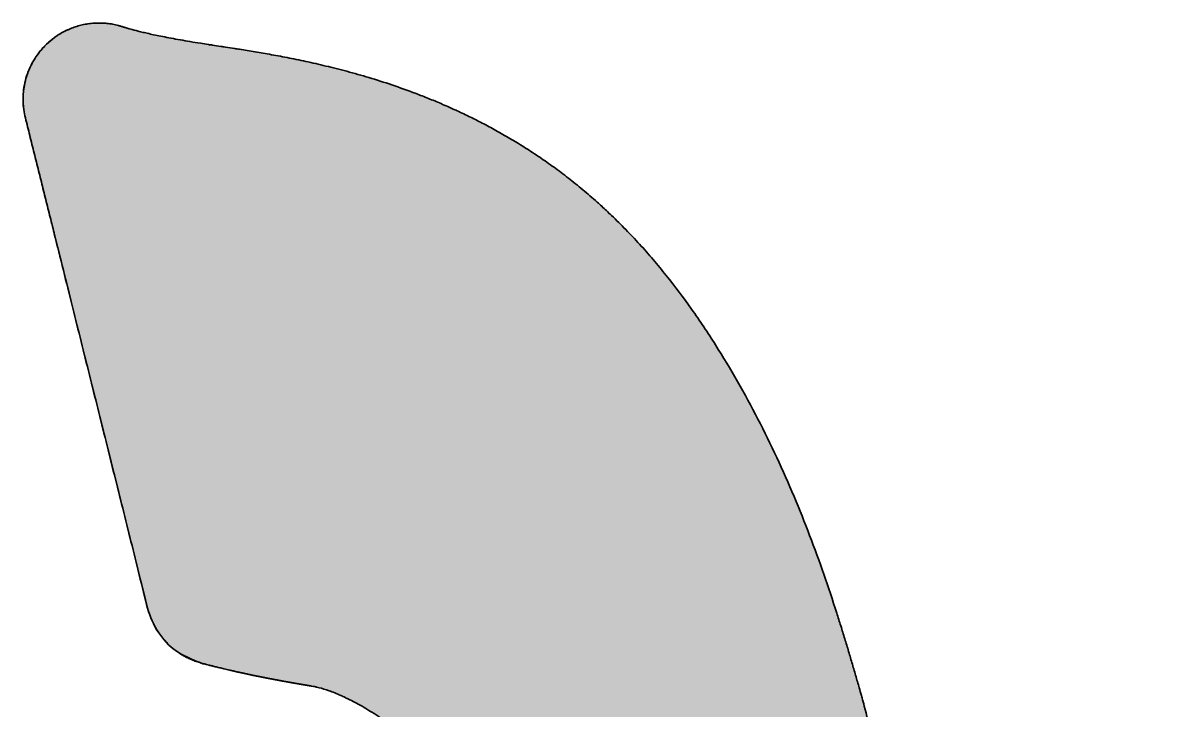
# Model space of a CAD drawing. Header units: millimetres. Extents: x 0 to 1796, y -865 to 806.
# Drawn here: x 1163.9 to 1330, y 707 to 806.3 of the extents above; entities that cross this region are included whole.
import ezdxf

# ---------------------------------------------------------------- set-up
doc = ezdxf.new("R2010")
doc.units = ezdxf.units.MM
doc.layers.add('Blocks', color=7, linetype='Continuous')
doc.layers.add('Blocks$Fill', color=7, linetype='Continuous', true_color=0xffffff)
doc.layers.add('Blocks$Inner', color=7, linetype='Continuous', lineweight=25, true_color=0x007f00)
doc.layers.add('Blocks$Outline', color=7, linetype='Continuous', lineweight=35, true_color=0xff3f3f)

# ---------------------------------------------------------------- blocks, each defined once
blk = doc.blocks.new('Ray Dining Chair Side')
at = {"layer": 'Blocks$Fill'}
blk.add_hatch(color=256, dxfattribs=at).paths.add_polyline_path([(178.19, 5), (178.86, 5), (178.86, 5), (178.86, 0), (178.86, 0), (129.8, 0), (129.8, 0), (129.8, 5), (129.8, 5), (129.8, 5), (129.8, 5), (129.8, 5), (129.81, 5), (129.82, 5), (129.87, 5), (130.07, 5), (130.88, 5), (130.82, 5), (130.75, 5.01), (130.69, 5.01), (130.62, 5.02), (130.55, 5.03), (130.49, 5.04), (130.42, 5.05), (130.35, 5.06), (130.28, 5.07), (130.22, 5.09), (130.15, 5.11), (130.08, 5.13), (130.01, 5.15), (129.95, 5.17), (129.88, 5.2), (129.81, 5.22), (129.74, 5.25), (129.68, 5.28), (129.61, 5.31), (129.55, 5.35), (129.48, 5.38), (129.42, 5.42), (129.35, 5.46), (129.29, 5.5), (129.23, 5.54), (129.17, 5.59), (129.11, 5.63), (129.05, 5.68), (128.99, 5.73), (128.94, 5.78), (128.88, 5.83), (128.83, 5.88), (128.77, 5.93), (128.72, 5.99), (128.67, 6.05), (128.62, 6.11), (128.57, 6.17), (128.53, 6.23), (128.48, 6.29), (128.44, 6.36), (128.4, 6.42), (128.36, 6.49), (128.32, 6.56), (128.28, 6.62), (128.25, 6.69), (128.22, 6.76), (128.19, 6.83), (128.16, 6.9), (128.13, 6.97), (128.11, 7.03), (128.09, 7.1), (128.07, 7.17), (128.05, 7.24), (128.03, 7.31), (128.01, 7.38), (128, 7.45), (127.99, 7.52), (127.98, 7.59), (127.97, 7.66), (127.96, 7.73), (127.96, 7.8), (127.95, 7.87), (127.95, 7.93), (127.95, 8), (127.95, 434.19), (114.73, 434.19), (114.73, 434.19), (114.53, 434.19), (113.21, 434.23), (111.88, 434.3), (111.21, 434.35), (110.55, 434.42), (109.88, 434.5), (109.22, 434.61), (108.89, 434.67), (108.56, 434.74), (108.24, 434.82), (107.91, 434.9), (107.59, 434.99), (107.26, 435.08), (106.94, 435.19), (106.62, 435.3), (106.31, 435.41), (105.99, 435.54), (105.68, 435.67), (105.37, 435.81), (105.06, 435.96), (104.75, 436.11), (104.45, 436.28), (104.15, 436.45), (103.85, 436.63), (103.56, 436.82), (103.27, 437.01), (102.98, 437.22), (102.69, 437.43), (102.41, 437.65), (102.13, 437.88), (101.85, 438.11), (101.58, 438.36), (101.31, 438.61), (101.05, 438.87), (100.79, 439.14), (100.53, 439.42), (100.28, 439.7), (100.03, 440), (99.78, 440.3), (99.54, 440.6), (99.3, 440.92), (99.07, 441.24), (98.84, 441.57), (98.62, 441.91), (98.4, 442.26), (98.18, 442.61), (97.97, 442.97), (97.77, 443.33), (97.56, 443.71), (97.18, 444.47), (96.81, 445.26), (96.46, 446.07), (96.14, 446.91), (95.84, 447.76), (95.56, 448.64), (95.3, 449.54), (95.06, 450.45), (94.85, 451.38), (94.67, 452.32), (94.51, 453.28), (94.38, 454.24), (94.27, 455.22), (94.2, 456.21), (94.15, 457.2), (94.13, 458.2), (94.14, 459.21), (94.18, 460.22), (94.26, 461.23), (94.37, 462.24), (94.51, 463.25), (94.6, 463.75), (94.69, 464.25), (94.8, 464.75), (94.91, 465.26), (95.03, 465.76), (95.16, 466.25), (95.31, 466.75), (95.46, 467.25), (95.62, 467.74), (95.79, 468.23), (95.98, 468.72), (96.17, 469.21), (96.38, 469.69), (96.6, 470.17), (96.83, 470.65), (97.07, 471.13), (97.32, 471.6), (97.58, 472.08), (97.86, 472.54), (98.15, 473.01), (98.45, 473.47), (98.77, 473.93), (99.1, 474.38), (99.45, 474.83), (99.81, 475.28), (100.18, 475.72), (100.57, 476.16), (100.97, 476.59), (101.43, 477.06), (101.9, 477.53), (102.4, 477.98), (102.91, 478.44), (103.45, 478.88), (104.01, 479.33), (104.58, 479.76), (105.18, 480.19), (105.81, 480.62), (106.45, 481.04), (107.12, 481.45), (107.81, 481.86), (108.53, 482.26), (109.28, 482.66), (110.05, 483.04), (110.85, 483.43), (111.67, 483.8), (112.53, 484.17), (113.41, 484.54), (114.32, 484.9), (116.24, 485.59), (118.29, 486.26), (120.48, 486.91), (122.82, 487.52), (125.3, 488.12), (127.95, 488.68), (127.95, 674), (127.95, 674.07), (127.95, 674.13), (127.96, 674.2), (127.96, 674.27), (127.97, 674.34), (127.98, 674.41), (127.99, 674.48), (128, 674.55), (128.01, 674.62), (128.03, 674.69), (128.05, 674.76), (128.07, 674.83), (128.09, 674.9), (128.11, 674.97), (128.13, 675.03), (128.16, 675.1), (128.19, 675.17), (128.22, 675.24), (128.25, 675.31), (128.28, 675.38), (128.32, 675.44), (128.36, 675.51), (128.4, 675.58), (128.44, 675.64), (128.48, 675.71), (128.53, 675.77), (128.57, 675.83), (128.62, 675.89), (128.67, 675.95), (128.72, 676.01), (128.77, 676.07), (128.83, 676.12), (128.88, 676.17), (128.94, 676.22), (128.99, 676.27), (129.05, 676.32), (129.11, 676.37), (129.17, 676.41), (129.23, 676.46), (129.29, 676.5), (129.35, 676.54), (129.42, 676.58), (129.48, 676.62), (129.55, 676.65), (129.61, 676.69), (129.68, 676.72), (129.74, 676.75), (129.81, 676.78), (129.88, 676.8), (129.95, 676.83), (130.01, 676.85), (130.08, 676.87), (130.15, 676.89), (130.22, 676.91), (130.28, 676.93), (130.35, 676.94), (130.42, 676.95), (130.49, 676.96), (130.55, 676.97), (130.62, 676.98), (130.69, 676.99), (130.75, 676.99), (130.82, 677), (130.88, 677), (130.25, 677), (130.24, 677), (130.18, 677), (130.1, 677), (130.03, 677.01), (129.96, 677.01), (129.88, 677.02), (129.81, 677.03), (129.75, 677.04), (129.7, 677.05), (129.64, 677.06), (129.58, 677.08), (129.53, 677.09), (129.47, 677.1), (129.42, 677.12), (129.36, 677.13), (129.3, 677.15), (129.25, 677.17), (129.19, 677.19), (129.14, 677.21), (129.08, 677.24), (129.03, 677.26), (128.97, 677.28), (128.92, 677.31), (128.87, 677.34), (128.82, 677.36), (128.76, 677.39), (128.71, 677.42), (128.66, 677.45), (128.61, 677.49), (128.56, 677.52), (128.52, 677.55), (128.47, 677.59), (128.42, 677.62), (128.38, 677.66), (128.33, 677.69), (128.29, 677.73), (128.24, 677.77), (128.2, 677.81), (128.16, 677.85), (128.12, 677.89), (128.08, 677.93), (128.04, 677.97), (128, 678.02), (127.96, 678.06), (127.92, 678.1), (127.89, 678.15), (127.85, 678.2), (127.82, 678.24), (127.79, 678.29), (127.75, 678.34), (127.72, 678.38), (127.69, 678.43), (127.66, 678.48), (127.63, 678.53), (127.61, 678.58), (127.58, 678.63), (127.55, 678.69), (127.53, 678.74), (127.5, 678.79), (127.48, 678.84), (127.46, 678.9), (127.44, 678.95), (127.42, 679.01), (127.42, 679.01), (126.81, 680.67), (126.15, 682.31), (125.86, 682.97), (125.28, 684.28), (124.35, 686.19), (123.38, 688.05), (122.36, 689.84), (121.31, 691.57), (120.22, 693.22), (120.16, 693.31), (120.1, 693.41), (120.05, 693.51), (120, 693.6), (119.95, 693.7), (119.91, 693.8), (119.86, 693.9), (119.83, 694.01), (119.74, 694.09), (119.65, 694.17), (119.56, 694.25), (119.48, 694.34), (119.41, 694.42), (119.33, 694.51), (119.26, 694.6), (119.2, 694.69), (118.62, 695.47), (118.04, 696.23), (117.46, 696.96), (116.88, 697.65), (116.3, 698.32), (115.71, 698.97), (114.83, 699.89), (114.53, 700.18), (113.35, 701.31), (112.4, 702.17), (111.93, 702.58), (111.01, 703.35), (110.56, 703.72), (109.66, 704.41), (108.36, 705.37), (107.12, 706.22), (105.93, 706.98), (104.79, 707.66), (103.71, 708.25), (102.83, 708.7), (102, 709.1), (101.27, 709.42), (100.83, 709.6), (100.41, 709.76), (100.01, 709.91), (99.63, 710.04), (99.26, 710.16), (98.92, 710.26), (98.6, 710.35), (98.2, 710.45), (97.91, 710.51), (97.5, 710.58), (91.37, 711.67), (86.69, 712.64), (82.37, 713.68), (81.84, 713.82), (81.79, 713.83), (81.75, 713.85), (81.71, 713.86), (81.68, 713.87), (81.65, 713.87), (81.62, 713.88), (81.59, 713.89), (81.57, 713.9), (81.53, 713.91), (81.52, 713.91), (81.51, 713.91), (81.15, 714.02), (80.8, 714.14), (80.45, 714.27), (80.1, 714.41), (79.75, 714.56), (79.42, 714.73), (79.08, 714.91), (78.76, 715.1), (78.44, 715.3), (78.12, 715.51), (77.82, 715.74), (77.52, 715.97), (77.24, 716.21), (76.96, 716.46), (76.69, 716.72), (76.43, 716.99), (76.18, 717.26), (75.94, 717.54), (75.72, 717.83), (75.5, 718.12), (75.3, 718.42), (75.1, 718.72), (74.92, 719.03), (74.75, 719.33), (74.59, 719.64), (74.44, 719.96), (74.31, 720.27), (74.18, 720.59), (74.06, 720.9), (73.96, 721.22), (73.87, 721.53), (73.78, 721.85), (56.11, 792.67), (56.05, 792.91), (56, 793.15), (55.96, 793.4), (55.91, 793.64), (55.88, 793.89), (55.85, 794.15), (55.82, 794.4), (55.8, 794.66), (55.79, 794.92), (55.78, 795.18), (55.78, 795.45), (55.79, 795.71), (55.8, 795.98), (55.82, 796.25), (55.85, 796.52), (55.88, 796.79), (55.92, 797.06), (55.96, 797.33), (56.02, 797.6), (56.08, 797.87), (56.15, 798.14), (56.22, 798.41), (56.3, 798.68), (56.39, 798.95), (56.49, 799.21), (56.59, 799.48), (56.7, 799.74), (56.82, 800), (56.94, 800.25), (57.07, 800.51), (57.21, 800.76), (57.35, 801), (57.5, 801.24), (57.66, 801.48), (57.82, 801.72), (57.99, 801.95), (58.16, 802.17), (58.34, 802.39), (58.52, 802.6), (58.71, 802.81), (58.91, 803.02), (59.11, 803.22), (59.31, 803.41), (59.51, 803.6), (59.73, 803.78), (59.94, 803.95), (60.16, 804.12), (60.38, 804.28), (60.6, 804.44), (60.83, 804.59), (61.06, 804.73), (61.29, 804.87), (61.52, 805), (61.75, 805.12), (61.99, 805.24), (62.22, 805.35), (62.46, 805.45), (62.7, 805.55), (62.93, 805.64), (63.17, 805.73), (63.41, 805.81), (63.65, 805.88), (63.88, 805.95), (64.12, 806.01), (64.31, 806.06), (64.5, 806.1), (64.7, 806.14), (64.89, 806.17), (65.09, 806.21), (65.28, 806.24), (65.48, 806.26), (65.68, 806.28), (65.88, 806.3), (66.08, 806.32), (66.28, 806.33), (66.48, 806.33), (66.68, 806.34), (66.88, 806.34), (67.08, 806.33), (67.28, 806.33), (67.48, 806.32), (67.68, 806.3), (67.88, 806.28), (68.08, 806.26), (68.28, 806.24), (68.48, 806.21), (68.68, 806.17), (68.87, 806.14), (69.07, 806.1), (69.26, 806.05), (69.46, 806.01), (69.65, 805.96), (69.84, 805.9), (70.03, 805.85), (70.22, 805.79), (70.4, 805.72), (70.41, 805.72), (70.41, 805.72), (70.43, 805.72), (70.46, 805.71), (70.5, 805.69), (70.69, 805.63), (71.34, 805.45), (72.42, 805.16), (73.96, 804.8), (75.98, 804.38), (78.52, 803.9), (81.46, 803.41), (91.71, 801.76), (94.28, 801.28), (97.02, 800.71), (99.92, 800.04), (102.98, 799.25), (106.19, 798.33), (109.54, 797.25), (111.27, 796.64), (113.03, 795.98), (114.83, 795.27), (116.67, 794.49), (118.55, 793.65), (120.46, 792.74), (122.41, 791.76), (124.39, 790.68), (126.4, 789.53), (128.43, 788.28), (130.48, 786.94), (132.54, 785.5), (134.61, 783.94), (136.69, 782.27), (138.78, 780.47), (140.11, 779.25), (140.86, 778.54), (142.91, 776.51), (144.91, 774.39), (146.86, 772.17), (148.76, 769.87), (150.62, 767.48), (152.43, 765.01), (154.19, 762.46), (155.88, 759.86), (157.5, 757.24), (159.07, 754.56), (160.57, 751.86), (162.02, 749.13), (163.4, 746.37), (164.74, 743.58), (166.01, 740.78), (167.23, 737.96), (169.49, 732.34), (171.54, 726.72), (173.71, 720.2), (176.89, 709.5), (177.39, 707.69), (177.9, 705.7), (178.37, 703.69), (178.95, 700.95), (179.57, 697.44), (180.08, 693.91), (180.49, 690.38), (180.79, 686.84), (180.99, 683.31), (181.09, 680.06), (181.09, 679.99), (181.09, 679.92), (181.09, 679.85), (181.08, 679.77), (181.08, 679.7), (181.07, 679.63), (181.06, 679.56), (181.05, 679.49), (181.03, 679.42), (181.02, 679.35), (181, 679.28), (180.99, 679.21), (180.97, 679.14), (180.94, 679.08), (180.92, 679.01), (180.9, 678.94), (180.87, 678.87), (180.84, 678.8), (180.81, 678.73), (180.77, 678.66), (180.74, 678.59), (180.7, 678.52), (180.66, 678.45), (180.62, 678.39), (180.58, 678.32), (180.53, 678.26), (180.49, 678.19), (180.44, 678.13), (180.39, 678.07), (180.34, 678.01), (180.29, 677.96), (180.23, 677.9), (180.18, 677.85), (180.12, 677.79), (180.06, 677.74), (180, 677.69), (179.94, 677.64), (179.88, 677.59), (179.82, 677.55), (179.76, 677.5), (179.69, 677.46), (179.62, 677.42), (179.56, 677.38), (179.49, 677.35), (179.42, 677.31), (179.35, 677.28), (179.28, 677.25), (179.21, 677.22), (179.14, 677.19), (179.07, 677.16), (179, 677.14), (178.93, 677.12), (178.86, 677.1), (178.79, 677.08), (178.71, 677.07), (178.64, 677.05), (178.55, 677.04), (178.46, 677.02), (178.36, 677.01), (178.27, 677.01), (178.18, 677), (178.14, 677), (178.14, 677), (178.14, 677), (178.14, 677), (178.14, 677), (178.14, 677), (178.14, 677), (178.14, 677), (178.14, 677), (178.14, 677), (178.14, 677), (178.14, 677), (178.14, 677), (178.14, 677), (178.2, 677), (178.27, 677), (178.34, 676.99), (178.4, 676.99), (178.47, 676.98), (178.54, 676.97), (178.61, 676.96), (178.68, 676.95), (178.75, 676.93), (178.82, 676.92), (178.89, 676.9), (178.96, 676.88), (179.03, 676.86), (179.1, 676.84), (179.16, 676.81), (179.23, 676.79), (179.3, 676.76), (179.37, 676.73), (179.44, 676.7), (179.5, 676.66), (179.57, 676.63), (179.64, 676.59), (179.7, 676.55), (179.77, 676.51), (179.83, 676.47), (179.89, 676.42), (179.95, 676.38), (180.01, 676.33), (180.07, 676.28), (180.13, 676.23), (180.19, 676.18), (180.24, 676.12), (180.3, 676.07), (180.35, 676.01), (180.4, 675.95), (180.45, 675.89), (180.5, 675.83), (180.54, 675.77), (180.59, 675.71), (180.63, 675.64), (180.67, 675.58), (180.71, 675.51), (180.75, 675.44), (180.79, 675.38), (180.82, 675.31), (180.85, 675.24), (180.88, 675.17), (180.91, 675.1), (180.94, 675.03), (180.96, 674.97), (180.98, 674.9), (181.01, 674.83), (181.02, 674.76), (181.04, 674.69), (181.06, 674.62), (181.07, 674.55), (181.08, 674.48), (181.09, 674.41), (181.1, 674.34), (181.11, 674.27), (181.11, 674.2), (181.12, 674.13), (181.12, 674.07), (181.12, 674), (181.12, 493.76), (236.92, 495.1), (434.39, 494.63), (469.66, 493.41), (483.53, 492.57), (495.32, 491.55), (500.53, 490.98), (505.33, 490.36), (509.74, 489.68), (513.79, 488.97), (517.52, 488.2), (520.93, 487.38), (522.53, 486.96), (524.06, 486.52), (525.52, 486.06), (526.92, 485.6), (528.25, 485.12), (529.53, 484.64), (530.75, 484.14), (531.91, 483.62), (533.02, 483.1), (534.08, 482.56), (535.09, 482.02), (536.05, 481.46), (536.97, 480.89), (537.84, 480.3), (538.67, 479.71), (539.46, 479.11), (540.2, 478.5), (540.91, 477.87), (541.25, 477.56), (541.58, 477.24), (541.9, 476.92), (542.21, 476.59), (542.62, 476.16), (543.01, 475.72), (543.38, 475.28), (543.74, 474.83), (544.08, 474.38), (544.41, 473.93), (544.73, 473.47), (545.03, 473.01), (545.32, 472.54), (545.6, 472.08), (545.87, 471.6), (546.12, 471.13), (546.36, 470.65), (546.59, 470.17), (546.8, 469.69), (547.01, 469.21), (547.21, 468.72), (547.39, 468.23), (547.56, 467.74), (547.73, 467.25), (547.88, 466.75), (548.02, 466.25), (548.15, 465.76), (548.27, 465.26), (548.39, 464.75), (548.49, 464.25), (548.59, 463.75), (548.67, 463.25), (548.81, 462.24), (548.92, 461.23), (549, 460.22), (549.04, 459.21), (549.05, 458.2), (549.04, 457.2), (548.99, 456.21), (548.91, 455.22), (548.81, 454.24), (548.67, 453.28), (548.51, 452.32), (548.33, 451.38), (548.12, 450.45), (547.89, 449.54), (547.63, 448.64), (547.35, 447.76), (547.05, 446.91), (546.72, 446.07), (546.37, 445.26), (546.01, 444.47), (545.62, 443.71), (545.42, 443.33), (545.21, 442.97), (545, 442.61), (544.79, 442.26), (544.57, 441.91), (544.34, 441.57), (544.12, 441.24), (543.88, 440.92), (543.65, 440.6), (543.4, 440.3), (543.16, 440), (542.91, 439.7), (542.66, 439.42), (542.4, 439.14), (542.14, 438.87), (541.87, 438.61), (541.6, 438.36), (541.33, 438.11), (541.05, 437.88), (540.78, 437.65), (540.49, 437.43), (540.21, 437.22), (539.92, 437.01), (539.63, 436.82), (539.33, 436.63), (539.03, 436.45), (538.73, 436.28), (538.43, 436.11), (538.12, 435.96), (537.82, 435.81), (537.51, 435.67), (537.19, 435.54), (536.88, 435.41), (536.56, 435.3), (536.24, 435.19), (535.92, 435.08), (535.6, 434.99), (535.27, 434.9), (534.95, 434.82), (534.62, 434.74), (534.29, 434.67), (533.96, 434.61), (533.3, 434.5), (532.64, 434.42), (531.97, 434.35), (531.3, 434.3), (529.97, 434.23), (528.65, 434.19), (528.45, 434.19), (528.45, 434.19), (515.38, 434.19), (515.38, 8), (515.38, 7.93), (515.38, 7.87), (515.38, 7.8), (515.37, 7.73), (515.36, 7.66), (515.35, 7.59), (515.34, 7.52), (515.33, 7.45), (515.32, 7.38), (515.3, 7.31), (515.29, 7.24), (515.27, 7.17), (515.25, 7.1), (515.22, 7.03), (515.2, 6.97), (515.17, 6.9), (515.14, 6.83), (515.11, 6.76), (515.08, 6.69), (515.05, 6.62), (515.01, 6.56), (514.97, 6.49), (514.93, 6.42), (514.89, 6.36), (514.85, 6.29), (514.81, 6.23), (514.76, 6.17), (514.71, 6.11), (514.66, 6.05), (514.61, 5.99), (514.56, 5.93), (514.5, 5.88), (514.45, 5.83), (514.39, 5.78), (514.34, 5.73), (514.28, 5.68), (514.22, 5.63), (514.16, 5.59), (514.1, 5.54), (514.04, 5.5), (513.98, 5.46), (513.91, 5.42), (513.85, 5.38), (513.79, 5.35), (513.72, 5.31), (513.65, 5.28), (513.59, 5.25), (513.52, 5.22), (513.45, 5.2), (513.39, 5.17), (513.32, 5.15), (513.25, 5.13), (513.18, 5.11), (513.12, 5.09), (513.05, 5.07), (512.98, 5.06), (512.91, 5.05), (512.85, 5.04), (512.78, 5.03), (512.71, 5.02), (512.65, 5.01), (512.58, 5.01), (512.51, 5), (512.45, 5), (513.38, 5), (513.38, 5), (513.38, 0), (513.38, 0), (464.33, 0), (464.33, 5), (464.33, 5), (464.33, 5), (464.33, 5), (464.33, 5), (464.33, 5), (464.34, 5), (464.38, 5), (464.55, 5), (465.26, 5), (465.2, 5), (465.13, 5.01), (465.07, 5.01), (465, 5.02), (464.93, 5.03), (464.87, 5.04), (464.8, 5.05), (464.73, 5.06), (464.66, 5.07), (464.59, 5.09), (464.53, 5.11), (464.46, 5.13), (464.39, 5.15), (464.32, 5.17), (464.26, 5.2), (464.19, 5.22), (464.12, 5.25), (464.06, 5.28), (463.99, 5.31), (463.93, 5.35), (463.86, 5.38), (463.8, 5.42), (463.73, 5.46), (463.67, 5.5), (463.61, 5.54), (463.55, 5.59), (463.49, 5.63), (463.43, 5.68), (463.37, 5.73), (463.32, 5.78), (463.26, 5.83), (463.21, 5.88), (463.15, 5.93), (463.1, 5.99), (463.05, 6.05), (463, 6.11), (462.95, 6.17), (462.91, 6.23), (462.86, 6.29), (462.82, 6.36), (462.78, 6.42), (462.74, 6.49), (462.7, 6.56), (462.66, 6.62), (462.63, 6.69), (462.6, 6.76), (462.57, 6.83), (462.54, 6.9), (462.51, 6.97), (462.49, 7.03), (462.47, 7.1), (462.44, 7.17), (462.43, 7.24), (462.41, 7.31), (462.39, 7.38), (462.38, 7.45), (462.37, 7.52), (462.36, 7.59), (462.35, 7.66), (462.34, 7.73), (462.34, 7.8), (462.33, 7.87), (462.33, 7.93), (462.33, 8), (462.33, 389.53), (461.69, 390.01), (460.17, 391.09), (455.16, 394.55), (454.28, 395.2), (453.39, 395.88), (452.5, 396.59), (451.6, 397.33), (450.71, 398.11), (449.82, 398.92), (449.14, 399.58), (448.46, 400.25), (447.11, 401.66), (445.79, 403.13), (444.49, 404.67), (443.21, 406.26), (434.14, 418.26), (432.72, 420.02), (431.23, 421.76), (429.67, 423.47), (428.86, 424.32), (428.03, 425.14), (427.17, 425.96), (426.3, 426.75), (425.4, 427.53), (424.48, 428.29), (423.7, 428.9), (422.89, 429.5), (422.14, 430.03), (421.38, 430.55), (420.56, 431.07), (419.53, 431.69), (418.47, 432.29), (417.39, 432.85), (416.29, 433.38), (415.37, 433.8), (414.44, 434.19), (414.44, 434.19), (408.25, 434.19), (386.88, 431.44), (365.33, 429.3), (343.6, 427.77), (321.71, 426.86), (296.51, 426.57), (271.46, 427.09), (246.58, 428.44), (221.88, 430.6), (221.04, 430.03), (220.29, 429.5), (219.49, 428.9), (218.7, 428.29), (217.78, 427.53), (216.89, 426.75), (216.01, 425.96), (215.16, 425.14), (214.33, 424.32), (213.52, 423.47), (211.96, 421.76), (210.47, 420.02), (209.04, 418.26), (199.97, 406.26), (198.69, 404.67), (197.39, 403.13), (196.07, 401.66), (194.73, 400.25), (194.05, 399.58), (193.36, 398.92), (192.48, 398.11), (191.58, 397.33), (190.69, 396.59), (189.79, 395.88), (188.91, 395.2), (187.15, 393.92), (182.24, 390.55), (181.12, 389.73), (181.12, 8), (181.12, 7.93), (181.12, 7.87), (181.11, 7.8), (181.11, 7.73), (181.1, 7.66), (181.09, 7.59), (181.08, 7.52), (181.07, 7.45), (181.06, 7.38), (181.04, 7.31), (181.02, 7.24), (181.01, 7.17), (180.98, 7.1), (180.96, 7.03), (180.94, 6.97), (180.91, 6.9), (180.88, 6.83), (180.85, 6.76), (180.82, 6.69), (180.79, 6.62), (180.75, 6.56), (180.71, 6.49), (180.67, 6.42), (180.63, 6.36), (180.59, 6.29), (180.54, 6.23), (180.5, 6.17), (180.45, 6.11), (180.4, 6.05), (180.35, 5.99), (180.3, 5.93), (180.24, 5.88), (180.19, 5.83), (180.13, 5.78), (180.08, 5.73), (180.02, 5.68), (179.96, 5.63), (179.9, 5.59), (179.84, 5.54), (179.78, 5.5), (179.72, 5.46), (179.65, 5.42), (179.59, 5.38), (179.52, 5.35), (179.46, 5.31), (179.39, 5.28), (179.33, 5.25), (179.26, 5.22), (179.19, 5.2), (179.13, 5.17), (179.06, 5.15), (178.99, 5.13), (178.92, 5.11), (178.85, 5.09), (178.79, 5.07), (178.72, 5.06), (178.65, 5.05), (178.58, 5.04), (178.52, 5.03), (178.45, 5.02), (178.38, 5.01), (178.32, 5.01), (178.25, 5)], flags=0)
at = {"layer": 'Blocks$Inner'}
for points, weights, degree in [([(64.12, 806.01), (53.45, 803.35), (56.11, 792.67)], [1, 0.707106781187, 1], 2), ([(70.51, 805.69), (67.36, 806.82), (64.12, 806.01)], [1, 0.956774826014, 1], 2), ([(73.78, 721.85), (75.33, 715.63), (81.51, 713.91)], [1, 0.805618817357, 0.869243226777], 2), ([(81.51, 713.91), (81.51, 713.91), (81.51, 713.91), (81.52, 713.91)], [0.869243226777, 1, 1, 1], 3)]:
    blk.add_rational_spline(points, weights, degree=degree, dxfattribs=at)
for points in [[(70.41, 805.72), (70.41, 805.72), (70.41, 805.72), (70.4, 805.72)], [(70.4, 805.72), (70.41, 805.72), (70.41, 805.72), (70.42, 805.72)], [(70.43, 805.72), (70.42, 805.72), (70.42, 805.72), (70.41, 805.72)], [(70.42, 805.72), (70.42, 805.72), (70.42, 805.72), (70.42, 805.72)], [(70.42, 805.72), (70.43, 805.72), (70.43, 805.71), (70.44, 805.71)], [(70.46, 805.71), (70.45, 805.71), (70.44, 805.71), (70.43, 805.72)], [(70.44, 805.71), (70.45, 805.71), (70.46, 805.71), (70.47, 805.7)], [(70.5, 805.69), (70.49, 805.7), (70.47, 805.7), (70.46, 805.71)], [(70.47, 805.7), (70.48, 805.7), (70.5, 805.69), (70.51, 805.69)], [(70.55, 805.68), (70.54, 805.68), (70.52, 805.69), (70.5, 805.69)], [(70.62, 805.66), (70.59, 805.66), (70.57, 805.67), (70.55, 805.68)], [(70.69, 805.63), (70.66, 805.64), (70.64, 805.65), (70.62, 805.66)], [(73.13, 804.99), (72.88, 805.05), (72.64, 805.11), (72.42, 805.16)], [(73.96, 804.8), (73.66, 804.87), (73.39, 804.93), (73.13, 804.99)], [(75.98, 804.38), (75.22, 804.53), (74.55, 804.67), (73.96, 804.8)], [(56.11, 792.67), (62, 769.07), (67.89, 745.46), (73.78, 721.85)], [(81.52, 713.91), (81.52, 713.91), (81.53, 713.91), (81.53, 713.91)], [(81.53, 713.91), (81.54, 713.9), (81.54, 713.9), (81.55, 713.9)], [(81.55, 713.9), (81.56, 713.9), (81.56, 713.9), (81.57, 713.9)], [(81.57, 713.9), (81.58, 713.89), (81.58, 713.89), (81.59, 713.89)], [(81.59, 713.89), (81.6, 713.89), (81.61, 713.88), (81.62, 713.88)], [(81.62, 713.88), (81.63, 713.88), (81.64, 713.88), (81.65, 713.87)], [(81.65, 713.87), (81.66, 713.87), (81.67, 713.87), (81.68, 713.87)], [(81.68, 713.87), (81.69, 713.86), (81.7, 713.86), (81.71, 713.86)], [(81.71, 713.86), (81.73, 713.85), (81.74, 713.85), (81.75, 713.85)], [(81.75, 713.85), (81.77, 713.84), (81.78, 713.84), (81.79, 713.83)], [(81.79, 713.83), (81.81, 713.83), (81.82, 713.83), (81.84, 713.82)], [(82.37, 713.68), (82.45, 713.66), (82.53, 713.64), (82.61, 713.62)], [(84.08, 713.25), (84.14, 713.24), (84.2, 713.22), (84.27, 713.21)], [(84.27, 713.21), (84.4, 713.18), (84.54, 713.14), (84.68, 713.11)], [(84.68, 713.11), (84.97, 713.04), (85.28, 712.97), (85.61, 712.89)], [(85.61, 712.89), (85.95, 712.81), (86.31, 712.73), (86.69, 712.64)], [(86.69, 712.64), (86.79, 712.62), (86.89, 712.6), (86.99, 712.58)], [(87.26, 712.52), (87.45, 712.48), (87.63, 712.44), (87.82, 712.4)], [(90.56, 711.83), (90.82, 711.78), (91.09, 711.72), (91.37, 711.67)], [(91.78, 711.59), (91.91, 711.57), (92.04, 711.54), (92.18, 711.52)], [(92.18, 711.52), (92.71, 711.42), (93.26, 711.31), (93.83, 711.21)], [(94.25, 711.14), (94.4, 711.11), (94.55, 711.08), (94.7, 711.06)], [(94.7, 711.06), (95, 711), (95.3, 710.95), (95.61, 710.9)], [(95.61, 710.9), (95.91, 710.85), (96.22, 710.79), (96.53, 710.74)], [(96.53, 710.74), (96.69, 710.72), (96.84, 710.69), (97, 710.67)], [(97, 710.67), (97.03, 710.66), (97.07, 710.65), (97.11, 710.65)], [(97.11, 710.65), (97.15, 710.64), (97.19, 710.63), (97.23, 710.63)], [(97.36, 710.61), (97.41, 710.6), (97.45, 710.59), (97.5, 710.58)], [(101.72, 709.22), (101.81, 709.18), (101.9, 709.14), (102, 709.1)], [(102, 709.1), (102.53, 708.85), (103.1, 708.57), (103.71, 708.25)], [(178.37, 703.69), (178.07, 705.03), (177.74, 706.37), (177.39, 707.69)]]:
    blk.add_open_spline(points, degree=3, dxfattribs=at)
for points, knots in [([(72.42, 805.16), (71.99, 805.27), (71.63, 805.37), (71.05, 805.53), (70.84, 805.59), (70.69, 805.63)], [276.068381, 276.068381, 276.068381, 276.068381, 288.045653, 288.045653, 300.021293, 300.021293, 300.021293, 300.021293]), ([(81.46, 803.41), (80.4, 803.57), (79.42, 803.74), (77.59, 804.06), (76.74, 804.22), (75.98, 804.38)], [228.839035, 228.839035, 228.839035, 228.839035, 240.22062, 240.22062, 252.155056, 252.155056, 252.155056, 252.155056]), ([(176.73, 710.09), (176.55, 710.7), (176.38, 711.3), (176.11, 712.21), (176.03, 712.52), (175.76, 713.43), (175.58, 714.04), (175.31, 714.96), (175.22, 715.27), (174.94, 716.19), (174.76, 716.8), (174.48, 717.73), (174.38, 718.04), (174.1, 718.96), (173.9, 719.58), (173.61, 720.51), (173.51, 720.82), (173.41, 721.13), (172.82, 723), (172.19, 724.86), (170.89, 728.6), (170.21, 730.47), (169.49, 732.34), (168.77, 734.22), (168.02, 736.09), (166.44, 739.84), (165.61, 741.72), (164.74, 743.58), (163.87, 745.45), (162.96, 747.3), (161.07, 750.97), (160.09, 752.78), (159.07, 754.56), (158.04, 756.36), (156.98, 758.13), (155.88, 759.86), (155.33, 760.74), (154.76, 761.61), (154.19, 762.46), (153.61, 763.32), (153.02, 764.18), (152.43, 765.01), (151.24, 766.69), (150.02, 768.31), (148.76, 769.87), (148.14, 770.65), (147.5, 771.42), (146.22, 772.93), (145.57, 773.67), (144.91, 774.39), (144.25, 775.11), (143.58, 775.82), (142.23, 777.2), (141.55, 777.88), (140.86, 778.54), (140.61, 778.78), (140.36, 779.02), (140.11, 779.25), (139.67, 779.66), (139.22, 780.07), (138.78, 780.47), (138.09, 781.08), (137.39, 781.68), (136.69, 782.27), (136, 782.84), (135.3, 783.4), (133.92, 784.48), (133.23, 785), (132.54, 785.5), (131.85, 785.99), (131.16, 786.48), (129.79, 787.4), (129.11, 787.85), (128.43, 788.28), (127.75, 788.71), (127.08, 789.13), (125.73, 789.93), (125.06, 790.31), (124.39, 790.68), (123.73, 791.05), (123.07, 791.41), (122.41, 791.76), (121.75, 792.1), (121.1, 792.43), (120.46, 792.74), (119.82, 793.06), (119.18, 793.36), (118.32, 793.76), (118.06, 793.88), (117.38, 794.18), (117.01, 794.34), (116.05, 794.76), (115.44, 795.02), (114.23, 795.51), (113.63, 795.75), (113.03, 795.98), (111.85, 796.44), (110.68, 796.86), (108.4, 797.64), (107.28, 798), (106.19, 798.33), (105.1, 798.66), (104.03, 798.97), (101.94, 799.54), (100.92, 799.8), (99.92, 800.04), (98.93, 800.28), (97.96, 800.5), (97.02, 800.71), (96.08, 800.91), (95.16, 801.1), (94.28, 801.28), (93.4, 801.45), (92.54, 801.61), (90.88, 801.91), (90.08, 802.05), (89.31, 802.18), (88.55, 802.3), (87.8, 802.42), (86.85, 802.58), (86.62, 802.61), (85.92, 802.72), (85.47, 802.79), (84.82, 802.89), (84.6, 802.92), (83.96, 803.02), (83.55, 803.08), (82.96, 803.17), (82.76, 803.2), (82.19, 803.29), (81.82, 803.35), (81.46, 803.41)], [35.559359, 35.559359, 35.559359, 35.559359, 37.496726, 37.496726, 38.470124, 38.470124, 40.425391, 40.425391, 41.406991, 41.406991, 43.37732, 43.37732, 44.365849, 44.365849, 46.349004, 46.349004, 47.343505, 47.343505, 47.343505, 53.333114, 53.333114, 59.369563, 59.369563, 59.369563, 65.456157, 65.456157, 71.611403, 71.611403, 71.611403, 77.800766, 77.800766, 83.994653, 83.994653, 83.994653, 90.23649, 90.23649, 90.23649, 93.393185, 93.393185, 93.393185, 96.570731, 96.570731, 96.570731, 102.901354, 102.901354, 102.901354, 106.06522, 106.06522, 109.237785, 109.237785, 109.237785, 112.425172, 112.425172, 115.632079, 115.632079, 115.632079, 116.802945, 116.802945, 116.802945, 118.857496, 118.857496, 118.857496, 122.059238, 122.059238, 122.059238, 125.230807, 125.230807, 128.378291, 128.378291, 128.378291, 131.506526, 131.506526, 134.620224, 134.620224, 134.620224, 137.72362, 137.72362, 140.820508, 140.820508, 140.820508, 143.910628, 143.910628, 143.910628, 146.976034, 146.976034, 146.976034, 150.47338, 150.47338, 151.714791, 151.714791, 153.307963, 153.307963, 156.177743, 156.177743, 159.033225, 159.033225, 159.033225, 164.978872, 164.978872, 170.89047, 170.89047, 170.89047, 176.781037, 176.781037, 182.659517, 182.659517, 182.659517, 188.52514, 188.52514, 188.52514, 194.353898, 194.353898, 194.353898, 200.150391, 200.150391, 205.920569, 205.920569, 205.920569, 211.669707, 211.669707, 213.582501, 213.582501, 217.403287, 217.403287, 219.311757, 219.311757, 223.125149, 223.125149, 225.030577, 225.030577, 228.839035, 228.839035, 228.839035, 228.839035]), ([(81.84, 713.82), (81.88, 713.81), (81.93, 713.8), (82.05, 713.77), (82.11, 713.75), (82.17, 713.73)], [436.392614, 436.392614, 436.392614, 436.392614, 439.463395, 439.463395, 442.54425, 442.54425, 442.54425, 442.54425]), ([(82.17, 713.73), (82.2, 713.73), (82.24, 713.72), (82.3, 713.7), (82.34, 713.69), (82.37, 713.68)], [442.54425, 442.54425, 442.54425, 442.54425, 444.069926, 444.069926, 445.578248, 445.578248, 445.578248, 445.578248]), ([(82.61, 713.62), (82.78, 713.58), (82.97, 713.53), (83.4, 713.42), (83.63, 713.36), (83.88, 713.3)], [448.615344, 448.615344, 448.615344, 448.615344, 454.757349, 454.757349, 460.974221, 460.974221, 460.974221, 460.974221]), ([(83.88, 713.3), (83.92, 713.29), (83.95, 713.28), (84.01, 713.27), (84.05, 713.26), (84.08, 713.25)], [460.974221, 460.974221, 460.974221, 460.974221, 461.765796, 461.765796, 462.533484, 462.533484, 462.533484, 462.533484]), ([(86.99, 712.58), (87.01, 712.57), (87.04, 712.57), (87.08, 712.56), (87.09, 712.56), (87.11, 712.55), (87.12, 712.55), (87.13, 712.55)], [480.8780546, 480.8780546, 480.8780546, 480.8780546, 481.2332167, 481.2332167, 481.4249318, 481.4249318, 481.6507526, 481.6507526, 481.6507526, 481.6507526]), ([(87.13, 712.55), (87.16, 712.54), (87.18, 712.54), (87.22, 712.53), (87.24, 712.52), (87.26, 712.52)], [481.6507526, 481.6507526, 481.6507526, 481.6507526, 481.9951542, 481.9951542, 482.3335206, 482.3335206, 482.3335206, 482.3335206]), ([(87.82, 712.4), (87.95, 712.37), (88.08, 712.34), (88.29, 712.3), (88.36, 712.28), (88.57, 712.24), (88.71, 712.21), (88.93, 712.16), (89.01, 712.14), (89.55, 712.03), (90.04, 711.93), (90.56, 711.83)], [485.124925, 485.124925, 485.124925, 485.124925, 487.034306, 487.034306, 488.007024, 488.007024, 489.986752, 489.986752, 490.993273, 490.993273, 497.215741, 497.215741, 497.215741, 497.215741]), ([(91.37, 711.67), (91.44, 711.66), (91.51, 711.64), (91.64, 711.62), (91.71, 711.61), (91.78, 711.59)], [500.432236, 500.432236, 500.432236, 500.432236, 501.218152, 501.218152, 501.967536, 501.967536, 501.967536, 501.967536]), ([(93.83, 711.21), (93.89, 711.2), (93.96, 711.19), (94.11, 711.16), (94.18, 711.15), (94.25, 711.14)], [509.324652, 509.324652, 509.324652, 509.324652, 510.040174, 510.040174, 510.768819, 510.768819, 510.768819, 510.768819]), ([(97.23, 710.63), (97.25, 710.62), (97.27, 710.62), (97.31, 710.61), (97.34, 710.61), (97.36, 710.61)], [520.1217774, 520.1217774, 520.1217774, 520.1217774, 520.3144909, 520.3144909, 520.5261349, 520.5261349, 520.5261349, 520.5261349]), ([(97.5, 710.58), (97.78, 710.54), (97.9, 710.51), (97.96, 710.5), (98.07, 710.47), (98.14, 710.46), (98.33, 710.42), (98.46, 710.38), (99.02, 710.24), (99.49, 710.1), (100.01, 709.91)], [520.93783, 520.93783, 520.93783, 520.93783, 522.670423, 523.612581, 523.612581, 524.64824, 524.64824, 526.708543, 526.708543, 532.80495, 532.80495, 532.80495, 532.80495]), ([(100.01, 709.91), (100.27, 709.82), (100.54, 709.71), (101.12, 709.48), (101.41, 709.36), (101.72, 709.22)], [532.80495, 532.80495, 532.80495, 532.80495, 535.697321, 535.697321, 538.563197, 538.563197, 538.563197, 538.563197]), ([(177.39, 707.69), (177.28, 708.1), (177.17, 708.5), (177.06, 708.9), (177.01, 709.1), (176.95, 709.3), (176.89, 709.5), (176.86, 709.6), (176.84, 709.7), (176.81, 709.8), (176.79, 709.85), (176.78, 709.9), (176.77, 709.95), (176.76, 709.98), (176.75, 710), (176.74, 710.03), (176.74, 710.05), (176.73, 710.07), (176.73, 710.09)], [33.017252, 33.017252, 33.017252, 33.017252, 34.295056, 34.295056, 34.295056, 34.934673, 34.934673, 34.934673, 35.254648, 35.254648, 35.254648, 35.414676, 35.414676, 35.414676, 35.494699, 35.494699, 35.494699, 35.559359, 35.559359, 35.559359, 35.559359]), ([(103.71, 708.25), (104.06, 708.07), (104.42, 707.87), (105.16, 707.45), (105.54, 707.22), (105.93, 706.98)], [544.229427, 544.229427, 544.229427, 544.229427, 547.040129, 547.040129, 549.842341, 549.842341, 549.842341, 549.842341])]:
    blk.add_open_spline(points, degree=3, knots=knots, dxfattribs=at)
at = {"layer": 'Blocks$Outline'}
blk.add_rational_spline([(97.5, 710.58), (97.45, 710.59), (97.41, 710.6), (97.36, 710.61), (97.34, 710.61), (97.31, 710.61), (97.27, 710.62), (97.25, 710.62), (97.23, 710.63), (97.19, 710.63), (97.15, 710.64), (97.11, 710.65), (97.07, 710.65), (97.03, 710.66), (97, 710.67), (96.84, 710.69), (96.69, 710.72), (96.53, 710.74), (96.22, 710.79), (95.91, 710.85), (95.61, 710.9), (95.3, 710.95), (95, 711), (94.7, 711.06), (94.55, 711.08), (94.4, 711.11), (94.25, 711.14), (94.18, 711.15), (94.11, 711.16), (93.96, 711.19), (93.89, 711.2), (93.83, 711.21), (93.26, 711.31), (92.71, 711.42), (92.18, 711.52), (92.04, 711.54), (91.91, 711.57), (91.78, 711.59), (91.71, 711.61), (91.64, 711.62), (91.51, 711.64), (91.44, 711.66), (91.37, 711.67), (91.09, 711.72), (90.82, 711.78), (90.56, 711.83), (90.04, 711.93), (89.55, 712.03), (89.01, 712.14), (88.93, 712.16), (88.71, 712.21), (88.57, 712.24), (88.36, 712.28), (88.29, 712.3), (88.08, 712.34), (87.95, 712.37), (87.82, 712.4), (87.63, 712.44), (87.45, 712.48), (87.26, 712.52), (87.24, 712.52), (87.22, 712.53), (87.18, 712.54), (87.16, 712.54), (87.13, 712.55), (87.12, 712.55), (87.11, 712.55), (87.09, 712.56), (87.08, 712.56), (87.04, 712.57), (87.01, 712.57), (86.99, 712.58), (86.89, 712.6), (86.79, 712.62), (86.69, 712.64), (86.31, 712.73), (85.95, 712.81), (85.61, 712.89), (85.28, 712.97), (84.97, 713.04), (84.68, 713.11), (84.54, 713.14), (84.4, 713.18), (84.27, 713.21), (84.2, 713.22), (84.14, 713.24), (84.08, 713.25), (84.05, 713.26), (84.01, 713.27), (83.95, 713.28), (83.92, 713.29), (83.88, 713.3), (83.63, 713.36), (83.4, 713.42), (82.97, 713.53), (82.78, 713.58), (82.61, 713.62), (82.53, 713.64), (82.45, 713.66), (82.37, 713.68), (82.34, 713.69), (82.3, 713.7), (82.24, 713.72), (82.2, 713.73), (82.17, 713.73), (82.11, 713.75), (82.05, 713.77), (81.93, 713.8), (81.88, 713.81), (81.84, 713.82), (81.82, 713.83), (81.81, 713.83), (81.79, 713.83), (81.78, 713.84), (81.77, 713.84), (81.75, 713.85), (81.74, 713.85), (81.73, 713.85), (81.71, 713.86), (81.7, 713.86), (81.69, 713.86), (81.68, 713.87), (81.67, 713.87), (81.66, 713.87), (81.65, 713.87), (81.64, 713.88), (81.63, 713.88), (81.62, 713.88), (81.61, 713.88), (81.6, 713.89), (81.59, 713.89), (81.58, 713.89), (81.58, 713.89), (81.57, 713.9), (81.56, 713.9), (81.56, 713.9), (81.55, 713.9), (81.54, 713.9), (81.54, 713.9), (81.53, 713.91), (81.53, 713.91), (81.52, 713.91), (81.52, 713.91), (81.51, 713.91), (81.51, 713.91), (81.51, 713.91), (77.5, 715.03), (74.74, 718.01), (73.78, 721.85), (67.89, 745.46), (62, 769.07), (56.11, 792.67), (54.55, 798.93), (57.87, 804.45), (64.12, 806.01), (66.21, 806.53), (68.37, 806.43), (70.4, 805.72)], [1, 1, 1, 1, 1, 1, 1, 1, 1, 1, 1, 1, 1, 1, 1, 1, 1, 1, 1, 1, 1, 1, 1, 1, 1, 1, 1, 1, 1, 1, 1, 1, 1, 1, 1, 1, 1, 1, 1, 1, 1, 1, 1, 1, 1, 1, 1, 1, 1, 1, 1, 1, 1, 1, 1, 1, 1, 1, 1, 1, 1, 1, 1, 1, 1, 1, 1, 1, 1, 1, 1, 1, 1, 1, 1, 1, 1, 1, 1, 1, 1, 1, 1, 1, 1, 1, 1, 1, 1, 1, 1, 1, 1, 1, 1, 1, 1, 1, 1, 1, 1, 1, 1, 1, 1, 1, 1, 1, 1, 1, 1, 1, 1, 1, 1, 1, 1, 1, 1, 1, 1, 1, 1, 1, 1, 1, 1, 1, 1, 1, 1, 1, 1, 1, 1, 1, 1, 1, 1, 1, 1, 1, 1, 1, 1, 0.869243226777, 0.826826953831, 0.870412544905, 1, 1, 1, 1, 0.804737854124, 0.804737854124, 1, 0.971687537114, 0.971192043395, 0.998513518842], degree=3, knots=[-292.669924, -292.669924, -292.669924, -292.669924, -292.258229, -292.258229, -292.258229, -292.046585, -292.046585, -291.853871, -291.853871, -291.853871, -291.513389, -291.513389, -291.513389, -291.164733, -291.164733, -291.164733, -289.760222, -289.760222, -289.760222, -286.903764, -286.903764, -286.903764, -283.984078, -283.984078, -283.984078, -282.500913, -282.500913, -282.500913, -281.772268, -281.772268, -281.056746, -281.056746, -281.056746, -275.199004, -275.199004, -275.199004, -273.69963, -273.69963, -273.69963, -272.950246, -272.950246, -272.164331, -272.164331, -272.164331, -268.947835, -268.947835, -268.947835, -262.725367, -262.725367, -261.718846, -261.718846, -259.739118, -259.739118, -258.7664, -258.7664, -256.857019, -256.857019, -256.857019, -254.065615, -254.065615, -254.065615, -253.727248, -253.727248, -253.382847, -253.382847, -253.382847, -253.157026, -253.157026, -252.965311, -252.965311, -252.610149, -252.610149, -252.610149, -251.038423, -251.038423, -251.038423, -244.818544, -244.818544, -244.818544, -238.72916, -238.72916, -238.72916, -235.742708, -235.742708, -235.742708, -234.265578, -234.265578, -234.265578, -233.49789, -233.49789, -232.706315, -232.706315, -232.706315, -226.489443, -226.489443, -220.347438, -220.347438, -220.347438, -217.310342, -217.310342, -217.310342, -215.80202, -215.80202, -214.276344, -214.276344, -214.276344, -211.195489, -211.195489, -208.124708, -208.124708, -208.124708, -207.124708, -207.124708, -207.124708, -206.124708, -206.124708, -206.124708, -205.124708, -205.124708, -205.124708, -204.124708, -204.124708, -204.124708, -203.124708, -203.124708, -203.124708, -202.124708, -202.124708, -202.124708, -201.124708, -201.124708, -201.124708, -200.124708, -200.124708, -200.124708, -199.124708, -199.124708, -199.124708, -198.124708, -198.124708, -198.124708, -197.124708, -197.124708, -197.124708, -196.124708, -196.124708, -196.124708, -181.524213, -181.524213, -181.524213, -108.524213, -108.524213, -108.524213, -91.245453, -91.245453, -91.245453, -84.867004, -84.867004, -84.867004, -84.867004], dxfattribs=at)
for points, knots in [([(70.4, 805.72), (70.41, 805.72), (70.41, 805.72), (70.41, 805.72), (70.42, 805.72), (70.42, 805.72), (70.43, 805.72), (70.44, 805.71), (70.45, 805.71), (70.46, 805.71), (70.47, 805.7), (70.49, 805.7), (70.5, 805.69), (70.52, 805.69), (70.54, 805.68), (70.55, 805.68), (70.57, 805.67), (70.59, 805.66), (70.62, 805.66), (70.64, 805.65), (70.66, 805.64), (70.69, 805.63), (70.84, 805.59), (71.05, 805.53), (71.63, 805.37), (71.99, 805.27), (72.42, 805.16), (72.64, 805.11), (72.88, 805.05), (73.13, 804.99), (73.39, 804.93), (73.66, 804.87), (73.96, 804.8), (74.55, 804.67), (75.22, 804.53), (75.98, 804.38), (76.74, 804.22), (77.59, 804.06), (79.42, 803.74), (80.4, 803.57), (81.46, 803.41)], [-79.753387, -79.753387, -79.753387, -79.753387, -77.753982, -77.753982, -77.753982, -76.753975, -76.753975, -76.753975, -75.753967, -75.753967, -75.753967, -74.753959, -74.753959, -74.753959, -73.753951, -73.753951, -73.753951, -72.753944, -72.753944, -72.753944, -71.753936, -71.753936, -71.753936, -59.778204, -59.778204, -47.80084, -47.80084, -47.80084, -41.810893, -41.810893, -41.810893, -35.829497, -35.829497, -35.829497, -23.88733, -23.88733, -23.88733, -11.952801, -11.952801, -0.571129, -0.571129, -0.571129, -0.571129]), ([(81.46, 803.41), (81.82, 803.35), (82.19, 803.29), (82.76, 803.2), (82.96, 803.17), (83.55, 803.08), (83.96, 803.02), (84.6, 802.92), (84.82, 802.89), (85.47, 802.79), (85.92, 802.72), (86.62, 802.61), (86.85, 802.58), (87.8, 802.42), (88.55, 802.3), (89.31, 802.18), (90.08, 802.05), (90.88, 801.91), (92.54, 801.61), (93.4, 801.45), (94.28, 801.28), (95.16, 801.1), (96.08, 800.91), (97.02, 800.71), (97.96, 800.5), (98.93, 800.28), (99.92, 800.04), (100.92, 799.8), (101.94, 799.54), (104.03, 798.97), (105.1, 798.66), (106.19, 798.33), (107.28, 798), (108.4, 797.64), (110.68, 796.86), (111.85, 796.44), (113.03, 795.98), (113.63, 795.75), (114.23, 795.51), (115.44, 795.02), (116.05, 794.76), (117.01, 794.34), (117.38, 794.18), (118.06, 793.88), (118.32, 793.76), (119.18, 793.36), (119.82, 793.06), (120.46, 792.74), (121.1, 792.43), (121.75, 792.1), (122.41, 791.76), (123.07, 791.41), (123.73, 791.05), (124.39, 790.68), (125.06, 790.31), (125.73, 789.93), (127.08, 789.13), (127.75, 788.71), (128.43, 788.28), (129.11, 787.85), (129.79, 787.4), (131.16, 786.48), (131.85, 785.99), (132.54, 785.5), (133.23, 785), (133.92, 784.48), (135.3, 783.4), (136, 782.84), (136.69, 782.27), (137.39, 781.68), (138.09, 781.08), (138.78, 780.47), (139.22, 780.07), (139.67, 779.66), (140.11, 779.25), (140.36, 779.02), (140.61, 778.78), (140.86, 778.54), (141.55, 777.88), (142.23, 777.2), (143.58, 775.82), (144.25, 775.11), (144.91, 774.39), (145.57, 773.67), (146.22, 772.93), (147.5, 771.42), (148.14, 770.65), (148.76, 769.87), (150.02, 768.31), (151.24, 766.69), (152.43, 765.01), (153.02, 764.18), (153.61, 763.32), (154.19, 762.46), (154.76, 761.61), (155.33, 760.74), (155.88, 759.86), (156.98, 758.13), (158.04, 756.36), (159.07, 754.56), (160.09, 752.78), (161.07, 750.97), (162.96, 747.3), (163.87, 745.45), (164.74, 743.58), (165.61, 741.72), (166.44, 739.84), (168.02, 736.09), (168.77, 734.22), (169.49, 732.34), (170.21, 730.47), (170.89, 728.6), (172.19, 724.86), (172.82, 723), (173.41, 721.13), (173.51, 720.82), (173.61, 720.51), (173.9, 719.58), (174.1, 718.96), (174.38, 718.04), (174.48, 717.73), (174.76, 716.8), (174.94, 716.19), (175.22, 715.27), (175.31, 714.96), (175.58, 714.04), (175.76, 713.43), (176.03, 712.52), (176.11, 712.21), (176.38, 711.3), (176.55, 710.7), (176.73, 710.09), (176.73, 710.07), (176.74, 710.05), (176.74, 710.03), (176.75, 710), (176.76, 709.98), (176.77, 709.95), (176.78, 709.9), (176.79, 709.85), (176.81, 709.8), (176.84, 709.7), (176.86, 709.6), (176.89, 709.5), (176.95, 709.3), (177.01, 709.1), (177.06, 708.9), (177.17, 708.5), (177.28, 708.1), (177.39, 707.69)], [-195.821824, -195.821824, -195.821824, -195.821824, -192.013367, -192.013367, -190.107938, -190.107938, -186.294546, -186.294546, -184.386076, -184.386076, -180.56529, -180.56529, -178.652497, -178.652497, -172.903358, -172.903358, -172.903358, -167.13318, -167.13318, -161.336687, -161.336687, -161.336687, -155.507929, -155.507929, -155.507929, -149.642306, -149.642306, -149.642306, -143.763827, -143.763827, -137.873259, -137.873259, -137.873259, -131.961662, -131.961662, -126.016014, -126.016014, -126.016014, -123.160532, -123.160532, -120.290753, -120.290753, -118.69758, -118.69758, -117.456169, -117.456169, -113.958823, -113.958823, -113.958823, -110.893417, -110.893417, -110.893417, -107.803297, -107.803297, -107.803297, -104.706409, -104.706409, -101.603014, -101.603014, -101.603014, -98.489315, -98.489315, -95.36108, -95.36108, -95.36108, -92.213596, -92.213596, -89.042027, -89.042027, -89.042027, -85.840285, -85.840285, -85.840285, -83.785734, -83.785734, -83.785734, -82.614868, -82.614868, -82.614868, -79.407961, -79.407961, -76.220574, -76.220574, -76.220574, -73.04801, -73.04801, -69.884143, -69.884143, -69.884143, -63.55352, -63.55352, -63.55352, -60.375974, -60.375974, -60.375974, -57.219279, -57.219279, -57.219279, -50.977442, -50.977442, -50.977442, -44.783555, -44.783555, -38.594192, -38.594192, -38.594192, -32.438947, -32.438947, -26.352352, -26.352352, -26.352352, -20.315903, -20.315903, -14.326294, -14.326294, -14.326294, -13.331794, -13.331794, -11.348638, -11.348638, -10.36011, -10.36011, -8.38978, -8.38978, -7.40818, -7.40818, -5.452914, -5.452914, -4.479515, -4.479515, -2.542148, -2.542148, -2.542148, -2.477489, -2.477489, -2.477489, -2.397465, -2.397465, -2.397465, -2.237437, -2.237437, -2.237437, -1.917462, -1.917462, -1.917462, -1.277846, -1.277846, -1.277846, -0.000042, -0.000042, -0.000042, -0.000042]), ([(114.53, 700.18), (113.67, 701.01), (113.51, 701.16), (113.03, 701.61), (112.71, 701.89), (112.24, 702.31), (112.09, 702.44), (111.62, 702.85), (111.31, 703.1), (110.86, 703.48), (110.71, 703.6), (110.26, 703.96), (109.96, 704.19), (109.22, 704.75), (108.79, 705.07), (108.36, 705.37), (107.94, 705.67), (107.53, 705.95), (106.71, 706.49), (106.32, 706.74), (105.93, 706.98), (105.54, 707.22), (105.16, 707.45), (104.42, 707.87), (104.06, 708.07), (103.71, 708.25), (103.1, 708.57), (102.53, 708.85), (102, 709.1), (101.9, 709.14), (101.81, 709.18), (101.72, 709.22), (101.41, 709.36), (101.12, 709.48), (100.54, 709.71), (100.27, 709.82), (100.01, 709.91), (99.49, 710.1), (99.02, 710.24), (98.46, 710.38), (98.33, 710.42), (98.14, 710.46), (98.07, 710.47), (97.96, 710.5), (97.9, 710.51), (97.78, 710.54), (97.5, 710.58)], [-45.825467, -45.825467, -45.825467, -45.825467, -44.881525, -44.881525, -42.992424, -42.992424, -42.049127, -42.049127, -40.164352, -40.164352, -39.222889, -39.222889, -37.341344, -37.341344, -34.522144, -34.522144, -34.522144, -31.709165, -31.709165, -28.904512, -28.904512, -28.904512, -26.1023, -26.1023, -23.291598, -23.291598, -23.291598, -18.447675, -18.447675, -18.447675, -17.625367, -17.625367, -17.625367, -14.759491, -14.759491, -11.86712, -11.86712, -11.86712, -5.770713, -5.770713, -3.710411, -3.710411, -2.674751, -2.674751, -1.732593, 0, 0, 0, 0]), ([(177.39, 707.69), (177.74, 706.37), (178.07, 705.03), (178.37, 703.69), (178.57, 702.78), (178.77, 701.86), (178.95, 700.95), (179.17, 699.78), (179.38, 698.61), (179.76, 696.27), (179.93, 695.09), (180.08, 693.91), (180.24, 692.74), (180.37, 691.56), (180.6, 689.2), (180.7, 688.03), (180.79, 686.84), (180.87, 685.67), (180.94, 684.49), (181.03, 682.23), (181.07, 681.15), (181.09, 680.06), (181.1, 679.68), (181.03, 679.3), (180.75, 678.55), (180.52, 678.2), (180.23, 677.9), (179.94, 677.6), (179.59, 677.37), (179.03, 677.14), (178.84, 677.09), (178.58, 677.04), (178.52, 677.03), (178.39, 677.01), (178.33, 677.01), (178.24, 677), (178.21, 677), (178.17, 677), (178.15, 677), (178.14, 677), (178.14, 677), (178.14, 677)], [-33.017252, -33.017252, -33.017252, -33.017252, -28.819372, -28.819372, -28.819372, -25.967874, -25.967874, -25.967874, -22.356248, -22.356248, -18.753484, -18.753484, -18.753484, -15.167559, -15.167559, -11.602265, -11.602265, -11.602265, -8.053968, -8.053968, -4.799338, -4.799338, -4.799338, -3.647556, -3.647556, -2.396681, -2.396681, -2.396681, -1.145019, -1.145019, -0.553473, -0.553473, -0.363868, -0.363868, -0.178357, -0.178357, -0.08776, -0.08776, -0.042464, -0.042464, -0.042458, -0.042458, -0.042458, -0.042458])]:
    blk.add_open_spline(points, degree=3, knots=knots, dxfattribs=at)

msp = doc.modelspace()

# ---------------------------------------------------------------- block references
at = {"layer": 'Blocks'}
msp.add_blockref('Ray Dining Chair Side', (1108.13, 0), dxfattribs=at)

doc.saveas('drawing.dxf')
